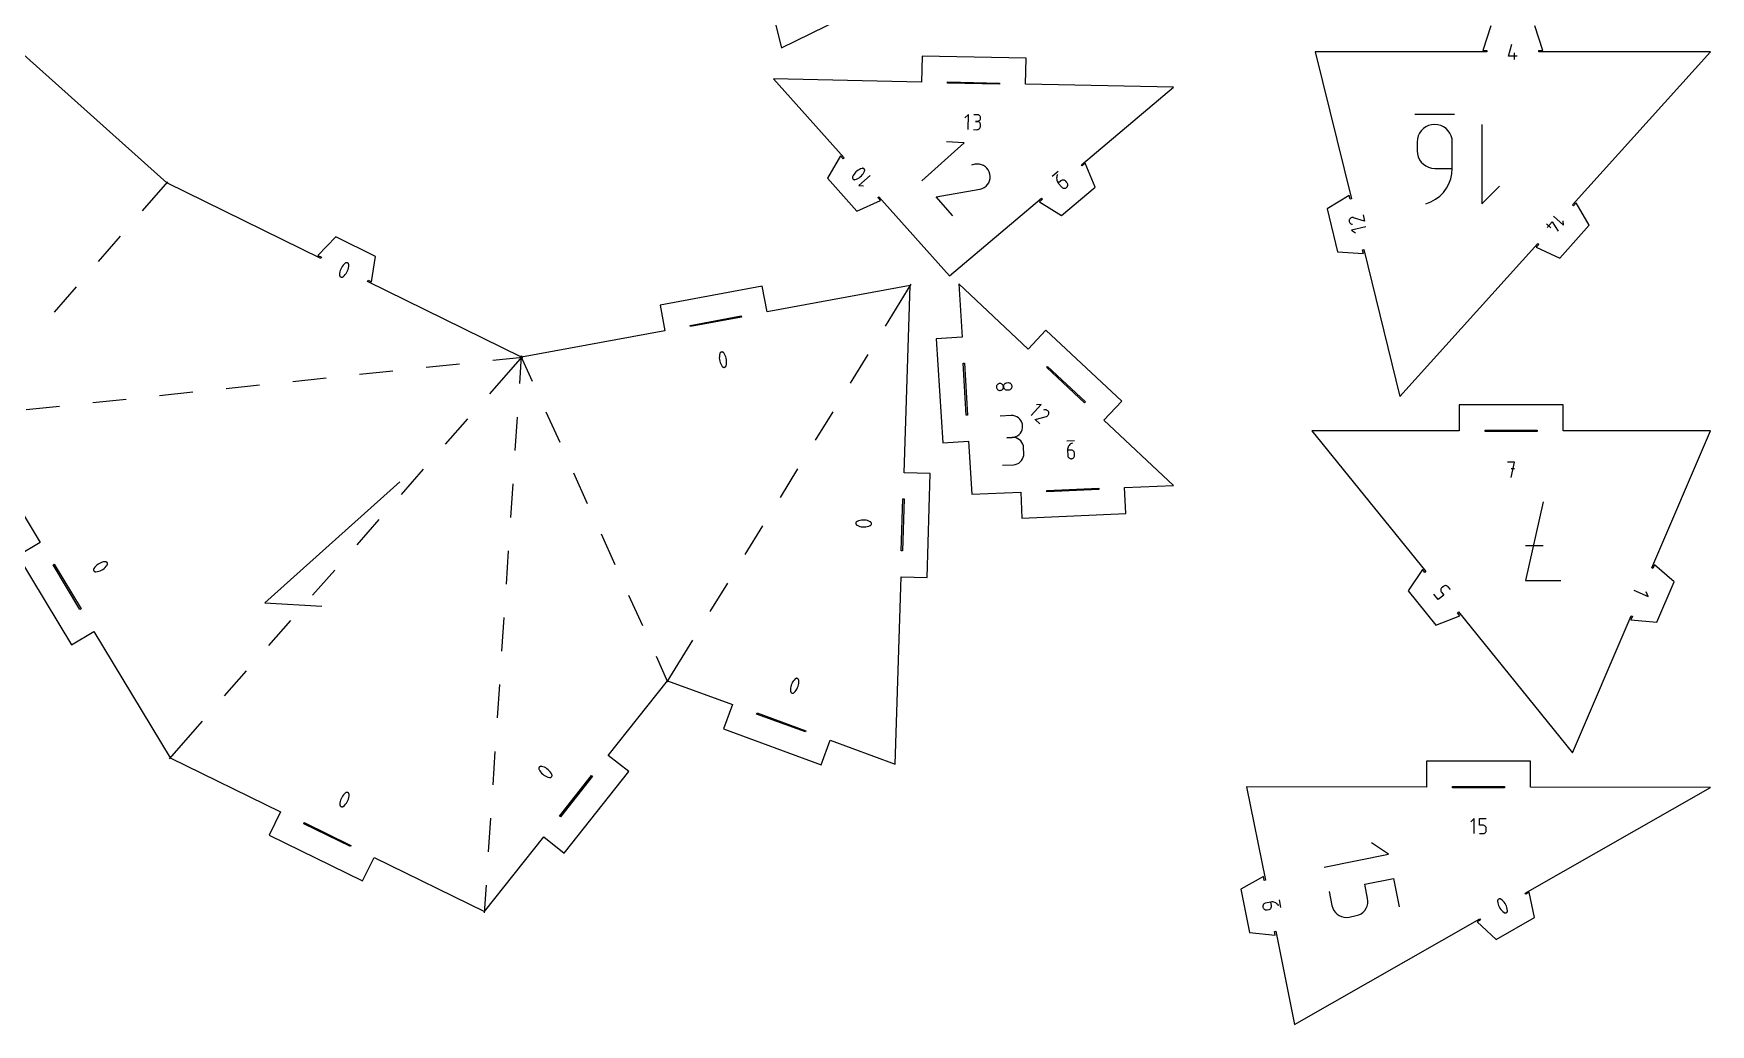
# Model space of a CAD drawing. Extents: x 27 to 998, y -684 to -2.
# Drawn here: x 353 to 998, y -684 to -303 of the extents above; entities that cross this region are included whole.
import ezdxf

# ---------------------------------------------------------------- set-up
doc = ezdxf.new("R2010")
doc.units = 0
doc.header["$MEASUREMENT"] = 0
doc.layers.add('EBENE_1', color=7, linetype='CONTINUOUS')

# ---------------------------------------------------------------- blocks, each defined once
blk = doc.blocks.new('BLOCK_2')
at = {"layer": 'EBENE_1'}
for points in [[(325.88, -450.17), (355.17, -498.72), (346.6, -503.88), (367.26, -538.13), (375.83, -532.97), (405.11, -581.51), (447.64, -602.32), (443.25, -611.3), (479.18, -628.88), (483.57, -619.9), (526.11, -640.71), (548.86, -612), (556.7, -618.21), (581.54, -586.86), (573.7, -580.65), (596.45, -551.94), (621.46, -561.08), (618.02, -570.47), (655.59, -584.21), (659.02, -574.81), (684.03, -583.95), (686.31, -511.91), (696.31, -512.23), (697.57, -472.25), (687.58, -471.93), (689.86, -399.89), (634.76, -410.06), (632.95, -400.22), (593.61, -407.48), (595.42, -417.31), (540.32, -427.48), (481.07, -398.35), (481.29, -397.9), (482.63, -398.56), (484.13, -388.71), (468.88, -381.21), (461.99, -388.41), (463.34, -389.07), (463.12, -389.52), (403.86, -360.39), (342.69, -305.67)], [(605.3, -415.75), (605.21, -415.25), (624.88, -411.63), (624.97, -412.12), (605.3, -415.75)], [(687.01, -481.92), (687.51, -481.94), (686.88, -501.93), (686.38, -501.91), (687.01, -481.92)], [(370.88, -524.28), (370.45, -524.53), (360.12, -507.41), (360.54, -507.15), (370.88, -524.28)], [(649.72, -571.15), (649.55, -571.62), (630.76, -564.75), (630.93, -564.28), (649.72, -571.15)], [(567.29, -588.33), (567.69, -588.64), (555.26, -604.32), (554.87, -604.01), (567.29, -588.33)], [(474.7, -615.28), (474.48, -615.73), (456.52, -606.94), (456.74, -606.49), (474.7, -615.28)]]:
    blk.add_lwpolyline(points, dxfattribs=at)
at = {"layer": 'EBENE_1', "color": 1}
for points in [[(394.46, -371.22), (404.2, -360)], [(377.55, -390.68), (386, -380.95)], [(470.48, -396.4), (470.48, -396.4), (470.58, -396.5), (470.7, -396.59), (470.83, -396.65), (470.96, -396.7), (471.1, -396.71), (471.25, -396.71), (471.39, -396.68), (471.52, -396.62), (471.65, -396.54), (471.65, -396.54), (472.09, -396.16), (472.49, -395.73), (472.85, -395.27), (473.15, -394.78), (473.41, -394.27), (473.61, -393.73), (473.76, -393.16), (473.85, -392.59), (473.88, -392), (473.88, -392), (473.88, -391.94), (473.87, -391.88), (473.86, -391.81), (473.84, -391.75), (473.82, -391.7), (473.8, -391.64), (473.77, -391.59), (473.74, -391.53), (473.7, -391.48), (473.7, -391.48), (473.6, -391.37), (473.48, -391.29), (473.36, -391.22), (473.22, -391.18), (473.08, -391.16), (472.94, -391.17), (472.79, -391.2), (472.66, -391.26), (472.53, -391.34), (472.53, -391.34), (472.09, -391.72), (471.69, -392.14), (471.33, -392.6), (471.03, -393.09), (470.77, -393.61), (470.57, -394.15), (470.42, -394.71), (470.33, -395.29), (470.3, -395.88), (470.3, -395.88), (470.3, -395.94), (470.31, -396), (470.32, -396.06), (470.34, -396.12), (470.36, -396.18), (470.38, -396.24), (470.41, -396.29), (470.44, -396.34), (470.48, -396.4)], [(690.13, -399.45), (680.26, -415.51)], [(360.65, -410.15), (369.1, -400.42)], [(617.99, -431.37), (617.99, -431.37), (618.13, -431.4), (618.28, -431.4), (618.42, -431.37), (618.55, -431.33), (618.68, -431.26), (618.79, -431.17), (618.88, -431.06), (618.96, -430.93), (619.01, -430.79), (619.01, -430.79), (619.14, -430.22), (619.21, -429.64), (619.22, -429.06), (619.17, -428.49), (619.07, -427.92), (618.91, -427.36), (618.69, -426.82), (618.42, -426.31), (618.09, -425.82), (618.09, -425.82), (618.05, -425.77), (618.01, -425.72), (617.97, -425.68), (617.92, -425.64), (617.87, -425.61), (617.81, -425.58), (617.76, -425.55), (617.7, -425.53), (617.64, -425.51), (617.64, -425.51), (617.5, -425.48), (617.35, -425.48), (617.21, -425.51), (617.07, -425.56), (616.95, -425.62), (616.84, -425.72), (616.74, -425.82), (616.67, -425.95), (616.62, -426.09), (616.62, -426.09), (616.49, -426.66), (616.42, -427.24), (616.41, -427.82), (616.46, -428.4), (616.56, -428.96), (616.72, -429.52), (616.94, -430.06), (617.21, -430.57), (617.53, -431.07), (617.53, -431.07), (617.57, -431.11), (617.61, -431.16), (617.66, -431.2), (617.71, -431.24), (617.76, -431.27), (617.81, -431.31), (617.87, -431.33), (617.93, -431.36), (617.99, -431.37)], [(503.6, -431.36), (516.42, -430.01)], [(540.66, -427.09), (527.99, -441.53)], [(529.24, -428.65), (540.84, -427.42)], [(539.65, -437.64), (540.36, -426.96)], [(544.54, -436.84), (540.11, -427.01)], [(673.52, -426.5), (666.77, -437.48)], [(426.69, -439.5), (439.51, -438.15)], [(452.33, -436.79), (465.15, -435.43)], [(477.96, -434.08), (490.78, -432.72)], [(375.42, -444.93), (388.24, -443.57)], [(401.06, -442.22), (413.88, -440.86)], [(349.79, -447.64), (362.6, -446.28)], [(519.48, -451.22), (510.98, -460.91)], [(537.93, -463.36), (538.79, -450.5)], [(555.14, -460.34), (549.84, -448.59)], [(660.02, -448.46), (653.28, -459.44)], [(502.48, -470.59), (493.98, -480.28)], [(646.53, -470.43), (639.78, -481.41)], [(493.57, -475.42), (441.52, -522.01), (463.45, -523.22)], [(536.22, -489.08), (537.07, -476.22)], [(565.74, -483.83), (560.44, -472.09)], [(485.47, -489.97), (476.97, -499.65)], [(669.04, -490.99), (669.04, -490.99), (668.99, -491.13), (668.96, -491.27), (668.95, -491.42), (668.97, -491.56), (669.01, -491.69), (669.08, -491.82), (669.16, -491.93), (669.27, -492.03), (669.39, -492.12), (669.39, -492.12), (669.93, -492.36), (670.48, -492.56), (671.04, -492.69), (671.62, -492.76), (672.19, -492.78), (672.77, -492.74), (673.34, -492.65), (673.9, -492.49), (674.45, -492.28), (674.45, -492.28), (674.51, -492.25), (674.56, -492.22), (674.61, -492.18), (674.66, -492.14), (674.7, -492.1), (674.75, -492.06), (674.78, -492.01), (674.82, -491.96), (674.85, -491.9), (674.85, -491.9), (674.91, -491.76), (674.94, -491.62), (674.94, -491.48), (674.92, -491.34), (674.88, -491.2), (674.82, -491.07), (674.73, -490.96), (674.63, -490.86), (674.5, -490.78), (674.5, -490.78), (673.97, -490.53), (673.42, -490.34), (672.85, -490.21), (672.28, -490.13), (671.7, -490.11), (671.13, -490.15), (670.55, -490.25), (669.99, -490.4), (669.44, -490.62), (669.44, -490.62), (669.39, -490.64), (669.33, -490.68), (669.28, -490.71), (669.24, -490.75), (669.19, -490.79), (669.15, -490.84), (669.11, -490.89), (669.08, -490.94), (669.04, -490.99)], [(576.34, -507.33), (571.04, -495.58)], [(633.04, -492.39), (626.29, -503.37)], [(534.5, -514.8), (535.36, -501.94)], [(381.03, -506.9), (381.03, -506.9), (381, -506.75), (380.95, -506.61), (380.88, -506.49), (380.78, -506.38), (380.67, -506.29), (380.55, -506.22), (380.42, -506.17), (380.27, -506.14), (380.12, -506.14), (380.12, -506.14), (379.54, -506.23), (378.98, -506.36), (378.43, -506.56), (377.91, -506.81), (377.41, -507.1), (376.95, -507.45), (376.52, -507.84), (376.14, -508.28), (375.79, -508.76), (375.79, -508.76), (375.76, -508.81), (375.73, -508.87), (375.71, -508.92), (375.69, -508.98), (375.67, -509.04), (375.66, -509.1), (375.66, -509.16), (375.66, -509.22), (375.66, -509.29), (375.66, -509.29), (375.69, -509.43), (375.74, -509.57), (375.81, -509.69), (375.91, -509.8), (376.01, -509.89), (376.14, -509.97), (376.27, -510.02), (376.42, -510.04), (376.57, -510.04), (376.57, -510.04), (377.15, -509.96), (377.71, -509.82), (378.26, -509.62), (378.78, -509.38), (379.28, -509.08), (379.74, -508.73), (380.17, -508.34), (380.55, -507.91), (380.9, -507.43), (380.9, -507.43), (380.93, -507.37), (380.96, -507.32), (380.98, -507.26), (381, -507.2), (381.02, -507.14), (381.03, -507.08), (381.03, -507.02), (381.03, -506.96), (381.03, -506.9)], [(468.47, -509.34), (459.96, -519.03)], [(619.54, -514.36), (612.8, -525.34)], [(586.93, -530.83), (581.63, -519.08)], [(451.46, -528.71), (442.96, -538.4)], [(532.79, -540.52), (533.64, -527.66)], [(606.05, -536.32), (596.18, -552.38)], [(434.45, -548.09), (425.95, -557.77)], [(596.66, -552.41), (592.23, -542.58)], [(531.07, -566.25), (531.93, -553.38)], [(646.73, -551.24), (646.73, -551.24), (646.62, -551.14), (646.5, -551.07), (646.36, -551.02), (646.22, -550.99), (646.08, -550.99), (645.94, -551.01), (645.8, -551.06), (645.67, -551.13), (645.56, -551.22), (645.56, -551.22), (645.15, -551.65), (644.8, -552.11), (644.5, -552.61), (644.25, -553.13), (644.05, -553.67), (643.9, -554.23), (643.82, -554.8), (643.79, -555.39), (643.82, -555.97), (643.82, -555.97), (643.83, -556.04), (643.84, -556.1), (643.86, -556.16), (643.88, -556.21), (643.91, -556.27), (643.94, -556.32), (643.97, -556.37), (644.01, -556.42), (644.05, -556.47), (644.05, -556.47), (644.16, -556.57), (644.29, -556.64), (644.42, -556.69), (644.56, -556.72), (644.71, -556.72), (644.85, -556.7), (644.98, -556.65), (645.11, -556.58), (645.23, -556.49), (645.23, -556.49), (645.63, -556.06), (645.98, -555.6), (646.29, -555.1), (646.54, -554.58), (646.74, -554.04), (646.88, -553.48), (646.97, -552.91), (647, -552.33), (646.97, -551.74), (646.97, -551.74), (646.96, -551.68), (646.94, -551.62), (646.93, -551.56), (646.9, -551.5), (646.88, -551.44), (646.85, -551.39), (646.81, -551.34), (646.78, -551.29), (646.73, -551.24)], [(417.45, -567.46), (404.77, -581.9)], [(529.36, -591.97), (530.21, -579.11)], [(547.46, -584.91), (547.46, -584.91), (547.33, -584.99), (547.22, -585.08), (547.13, -585.19), (547.07, -585.32), (547.02, -585.45), (546.99, -585.59), (546.99, -585.74), (547.02, -585.88), (547.07, -586.02), (547.07, -586.02), (547.35, -586.54), (547.68, -587.02), (548.05, -587.46), (548.47, -587.87), (548.92, -588.22), (549.41, -588.54), (549.93, -588.8), (550.47, -589.01), (551.04, -589.16), (551.04, -589.16), (551.1, -589.17), (551.16, -589.18), (551.22, -589.18), (551.28, -589.18), (551.35, -589.17), (551.41, -589.16), (551.47, -589.15), (551.52, -589.13), (551.58, -589.1), (551.58, -589.1), (551.71, -589.02), (551.82, -588.93), (551.91, -588.82), (551.98, -588.69), (552.02, -588.56), (552.05, -588.42), (552.05, -588.27), (552.02, -588.13), (551.97, -587.99), (551.97, -587.99), (551.69, -587.47), (551.36, -586.99), (550.99, -586.55), (550.57, -586.15), (550.12, -585.79), (549.63, -585.48), (549.12, -585.21), (548.57, -585), (548, -584.85), (548, -584.85), (547.94, -584.83), (547.88, -584.83), (547.82, -584.83), (547.76, -584.83), (547.7, -584.84), (547.64, -584.85), (547.58, -584.86), (547.52, -584.88), (547.46, -584.91)], [(473.81, -595.17), (473.81, -595.17), (473.71, -595.06), (473.59, -594.98), (473.46, -594.92), (473.33, -594.87), (473.19, -594.86), (473.04, -594.86), (472.9, -594.89), (472.77, -594.95), (472.64, -595.03), (472.64, -595.03), (472.2, -595.42), (471.8, -595.84), (471.44, -596.3), (471.14, -596.79), (470.89, -597.31), (470.69, -597.85), (470.54, -598.41), (470.45, -598.99), (470.42, -599.58), (470.42, -599.58), (470.42, -599.64), (470.43, -599.7), (470.44, -599.76), (470.46, -599.82), (470.48, -599.88), (470.5, -599.94), (470.53, -599.99), (470.56, -600.04), (470.6, -600.09), (470.6, -600.09), (470.7, -600.2), (470.82, -600.29), (470.95, -600.35), (471.08, -600.39), (471.22, -600.41), (471.37, -600.4), (471.51, -600.37), (471.64, -600.32), (471.77, -600.24), (471.77, -600.24), (472.21, -599.85), (472.61, -599.43), (472.96, -598.97), (473.27, -598.48), (473.52, -597.96), (473.72, -597.42), (473.87, -596.85), (473.96, -596.28), (473.99, -595.69), (473.99, -595.69), (473.99, -595.63), (473.98, -595.57), (473.97, -595.51), (473.95, -595.45), (473.93, -595.39), (473.91, -595.33), (473.88, -595.28), (473.85, -595.22), (473.81, -595.17)], [(527.64, -617.69), (528.5, -604.83)], [(526.07, -641.22), (526.79, -630.55)]]:
    blk.add_lwpolyline(points, dxfattribs=at)

msp = doc.modelspace()

# ---------------------------------------------------------------- linework, layer by layer
at = {"layer": 'EBENE_1'}
for points in [[(733.7, -262.68), (791.12, -234.49), (726.22, -234.49), (726.22, -224.49), (686.22, -224.49), (686.22, -234.49), (621.32, -234.49), (625.86, -252.12), (616.18, -254.61), (626.14, -293.35), (635.83, -290.86), (640.36, -308.5), (697.79, -280.31), (702.2, -289.28), (738.1, -271.66), (733.7, -262.68)], [(913.18, -300.05), (910.18, -309.55), (911.68, -309.55), (911.68, -310.05), (845.65, -310.05), (859.57, -366.63), (859.08, -366.75), (858.72, -365.29), (850.21, -370.47), (854.28, -386.98), (864.22, -387.62), (863.86, -386.17), (864.34, -386.05), (878.26, -442.63), (931.29, -383.77), (931.66, -384.1), (930.66, -385.22), (939.73, -389.35), (951.1, -376.72), (946.05, -368.13), (945.05, -369.24), (944.68, -368.91), (997.71, -310.05)], [(997.71, -310.05), (931.68, -310.05), (931.68, -309.55), (933.18, -309.55), (930.18, -300.05)], [(694.2, -321.67), (637.27, -320.48), (664.47, -350.87), (664.1, -351.2), (663.09, -350.08), (658.02, -358.65), (669.36, -371.32), (678.43, -367.22), (677.43, -366.1), (677.81, -365.77), (705, -396.15), (740.41, -366.36), (740.73, -366.74), (739.59, -367.71), (748, -373.05), (761.01, -362.1), (757.18, -352.9), (756.04, -353.87), (755.71, -353.48), (791.12, -323.69), (734.19, -322.5), (734.4, -312.51), (694.41, -311.67), (694.2, -321.67)], [(704.19, -322.13), (704.2, -321.63), (724.2, -322.05), (724.19, -322.55), (704.19, -322.13)], [(712.32, -459.74), (713.62, -480.23), (732.39, -479.4), (732.83, -489.39), (772.79, -487.62), (772.35, -477.63), (791.12, -476.8), (764.4, -451.74), (771.24, -444.45), (742.06, -417.09), (735.22, -424.38), (708.5, -399.33), (709.8, -419.82), (699.82, -420.45), (702.34, -460.37), (712.32, -459.74)], [(711.94, -449.74), (711.44, -449.78), (710.18, -429.82), (710.68, -429.78), (711.94, -449.74)], [(742.35, -431.41), (742.69, -431.04), (757.28, -444.72), (756.94, -445.09), (742.35, -431.41)], [(975.13, -508.52), (997.71, -455.8), (941.01, -455.8), (941.01, -445.8), (901.01, -445.8), (901.01, -455.8), (844.32, -455.8), (888.2, -509.94), (887.81, -510.26), (886.87, -509.09), (881.37, -517.41), (892.08, -530.61), (901.35, -526.96), (900.4, -525.8), (900.79, -525.48), (944.67, -579.62), (967.25, -526.91), (967.71, -527.1), (967.12, -528.48), (977.04, -529.46), (983.73, -513.84), (976.18, -507.34), (975.59, -508.72), (975.13, -508.52)], [(911.01, -456.05), (911.01, -455.55), (931.01, -455.55), (931.01, -456.05), (911.01, -456.05)], [(762.35, -477.82), (762.37, -478.32), (742.39, -479.21), (742.37, -478.71), (762.35, -477.82)], [(888.48, -592.8), (819.26, -592.71), (826.5, -628.61), (826.01, -628.71), (825.72, -627.23), (817, -632.05), (820.36, -648.72), (830.27, -649.78), (829.97, -648.31), (830.46, -648.21), (837.7, -684.11), (909.02, -643.48), (909.26, -643.91), (907.96, -644.65), (915.27, -651.42), (930.04, -643.01), (927.94, -633.27), (926.64, -634.01), (926.39, -633.57), (997.71, -592.94), (928.48, -592.85), (928.5, -582.85), (888.5, -582.8), (888.48, -592.8)], [(898.48, -593.06), (898.48, -592.56), (918.48, -592.59), (918.48, -593.09), (898.48, -593.06)]]:
    msp.add_lwpolyline(points, dxfattribs=at)
at = {"layer": 'EBENE_1', "color": 1}
for points in [[(923.34, -311.71), (920.01, -311.71), (921.34, -307.05)], [(922.34, -313.05), (922.34, -310.38)], [(712.1, -339.93), (712.22, -334.17), (710.92, -335.42)], [(899.24, -334.17), (884, -334.17)], [(888.23, -368.45), (888.23, -368.45), (890.16, -367.72), (891.94, -366.74), (893.54, -365.54), (894.95, -364.12), (896.14, -362.54), (897.1, -360.79), (897.8, -358.92), (898.24, -356.94), (898.39, -354.88), (898.39, -344.75), (898.39, -344.75), (898.28, -343.53), (897.97, -342.39), (897.46, -341.33), (896.8, -340.39), (895.98, -339.57), (895.04, -338.9), (893.98, -338.4), (892.84, -338.09), (891.62, -337.98), (891.62, -337.98), (890.41, -338.09), (889.26, -338.4), (888.21, -338.9), (887.26, -339.57), (886.45, -340.39), (885.78, -341.33), (885.28, -342.39), (884.97, -343.53), (884.86, -344.75), (884.86, -348.12), (884.86, -348.12), (884.97, -349.34), (885.28, -350.48), (885.78, -351.54), (886.45, -352.48), (887.26, -353.29), (888.21, -353.96), (889.26, -354.46), (890.41, -354.77), (891.62, -354.88), (898.39, -354.88)], [(909.81, -337.98), (909.81, -368.45), (916.59, -361.67)], [(694.32, -359.7), (710.65, -345.09), (703.77, -344.71)], [(706.29, -373.08), (699.8, -365.83), (716.59, -362.87), (716.59, -362.87), (716.61, -362.87), (716.62, -362.87), (716.64, -362.87), (716.66, -362.86), (716.67, -362.86), (716.69, -362.86), (716.71, -362.86), (716.73, -362.85), (716.75, -362.85), (716.75, -362.85), (717.59, -362.59), (718.35, -362.2), (719.02, -361.69), (719.58, -361.08), (720.04, -360.39), (720.37, -359.63), (720.57, -358.81), (720.62, -357.96), (720.53, -357.09), (720.53, -357.09), (720.27, -356.25), (719.87, -355.49), (719.36, -354.82), (718.75, -354.25), (718.06, -353.8), (717.29, -353.47), (716.48, -353.27), (715.63, -353.22), (714.75, -353.32), (713.41, -353.66)], [(672.31, -355.42), (672.31, -355.42), (672.26, -355.29), (672.19, -355.17), (672.1, -355.06), (671.99, -354.98), (671.87, -354.91), (671.74, -354.87), (671.61, -354.84), (671.47, -354.84), (671.32, -354.87), (671.32, -354.87), (670.79, -355.05), (670.28, -355.29), (669.8, -355.57), (669.35, -355.89), (668.93, -356.26), (668.56, -356.68), (668.23, -357.12), (667.94, -357.6), (667.7, -358.12), (667.7, -358.12), (667.68, -358.17), (667.66, -358.23), (667.65, -358.29), (667.64, -358.35), (667.64, -358.41), (667.64, -358.47), (667.64, -358.53), (667.65, -358.58), (667.67, -358.64), (667.67, -358.64), (667.72, -358.78), (667.79, -358.9), (667.89, -359), (667.99, -359.09), (668.11, -359.15), (668.24, -359.2), (668.38, -359.22), (668.52, -359.22), (668.66, -359.19), (668.66, -359.19), (669.2, -359.01), (669.7, -358.78), (670.19, -358.5), (670.63, -358.17), (671.05, -357.8), (671.42, -357.39), (671.76, -356.94), (672.05, -356.46), (672.29, -355.95), (672.29, -355.95), (672.31, -355.89), (672.32, -355.83), (672.34, -355.78), (672.34, -355.72), (672.35, -355.66), (672.34, -355.6), (672.34, -355.54), (672.33, -355.48), (672.31, -355.42)], [(674.43, -357.67), (670.13, -361.52), (671.94, -361.62)], [(746.8, -356.09), (744.5, -358.02)], [(746.64, -357.2), (746.64, -357.2), (746.44, -357.55), (746.3, -357.92), (746.21, -358.31), (746.18, -358.7), (746.2, -359.09), (746.28, -359.47), (746.41, -359.84), (746.59, -360.19), (746.83, -360.52), (748.12, -362.05), (748.12, -362.05), (748.29, -362.22), (748.48, -362.36), (748.69, -362.45), (748.91, -362.51), (749.14, -362.53), (749.36, -362.51), (749.59, -362.45), (749.8, -362.36), (750, -362.22), (750, -362.22), (750.16, -362.05), (750.3, -361.85), (750.39, -361.65), (750.45, -361.42), (750.47, -361.2), (750.45, -360.97), (750.39, -360.75), (750.29, -360.54), (750.16, -360.34), (749.73, -359.83), (749.73, -359.83), (749.56, -359.66), (749.36, -359.53), (749.15, -359.43), (748.93, -359.37), (748.71, -359.35), (748.48, -359.37), (748.26, -359.43), (748.04, -359.53), (747.85, -359.67), (746.83, -360.52)], [(864.04, -372.74), (864.65, -375.22), (860.39, -373.84), (860.39, -373.84), (860.38, -373.83), (860.38, -373.83), (860.38, -373.83), (860.37, -373.83), (860.37, -373.83), (860.36, -373.83), (860.36, -373.82), (860.35, -373.82), (860.35, -373.82), (860.35, -373.82), (860.12, -373.78), (859.9, -373.77), (859.68, -373.81), (859.47, -373.88), (859.28, -373.99), (859.11, -374.12), (858.96, -374.29), (858.84, -374.48), (858.76, -374.69), (858.76, -374.69), (858.72, -374.92), (858.71, -375.14), (858.75, -375.36), (858.82, -375.57), (858.93, -375.76), (859.06, -375.93), (859.23, -376.08), (859.42, -376.19), (859.63, -376.28), (859.99, -376.36)], [(937.29, -373.23), (941.15, -376.71), (941.07, -375.08)], [(865.16, -377.32), (859.57, -378.7), (861.12, -379.63)], [(934.62, -376.18), (936.34, -377.73)], [(934.9, -377.6), (936.84, -375.45), (939.07, -379.02)], [(724.29, -437.61), (724.29, -437.61), (724.05, -437.65), (723.83, -437.72), (723.63, -437.83), (723.45, -437.98), (723.3, -438.15), (723.18, -438.34), (723.1, -438.55), (723.05, -438.78), (723.04, -439.02), (723.04, -439.02), (723.08, -439.26), (723.16, -439.48), (723.27, -439.68), (723.41, -439.86), (723.58, -440.01), (723.77, -440.13), (723.99, -440.21), (724.22, -440.26), (724.45, -440.27), (724.45, -440.27), (724.69, -440.23), (724.91, -440.16), (725.11, -440.04), (725.29, -439.9), (725.44, -439.73), (725.56, -439.54), (725.65, -439.32), (725.7, -439.09), (725.7, -438.85), (725.7, -438.85), (725.67, -438.62), (725.59, -438.4), (725.48, -438.2), (725.33, -438.02), (725.16, -437.87), (724.97, -437.75), (724.76, -437.66), (724.53, -437.62), (724.29, -437.61)], [(727.78, -440.06), (727.78, -440.06), (728.02, -440.02), (728.24, -439.95), (728.44, -439.83), (728.62, -439.69), (728.77, -439.52), (728.89, -439.33), (728.97, -439.11), (729.02, -438.88), (729.02, -438.64), (729.02, -438.64), (728.99, -438.41), (728.91, -438.19), (728.8, -437.99), (728.66, -437.81), (728.49, -437.66), (728.29, -437.54), (728.08, -437.45), (727.85, -437.41), (727.61, -437.4), (726.95, -437.44), (726.95, -437.44), (726.71, -437.48), (726.49, -437.55), (726.29, -437.66), (726.11, -437.81), (725.96, -437.98), (725.84, -438.17), (725.76, -438.39), (725.71, -438.61), (725.7, -438.85), (725.7, -438.85), (725.74, -439.09), (725.81, -439.31), (725.93, -439.51), (726.07, -439.69), (726.24, -439.84), (726.43, -439.96), (726.65, -440.05), (726.88, -440.09), (727.12, -440.1), (727.78, -440.06)], [(736.33, -449.93), (740.27, -445.73), (738.46, -445.79)], [(739.77, -453.16), (737.9, -451.41), (742.23, -450.25), (742.23, -450.25), (742.23, -450.25), (742.24, -450.25), (742.24, -450.25), (742.25, -450.25), (742.25, -450.25), (742.26, -450.24), (742.26, -450.24), (742.27, -450.24), (742.27, -450.24), (742.27, -450.24), (742.49, -450.15), (742.68, -450.03), (742.84, -449.89), (742.97, -449.71), (743.08, -449.52), (743.15, -449.31), (743.18, -449.09), (743.17, -448.87), (743.13, -448.64), (743.13, -448.64), (743.04, -448.43), (742.92, -448.24), (742.77, -448.08), (742.6, -447.94), (742.41, -447.84), (742.2, -447.77), (741.98, -447.74), (741.76, -447.74), (741.53, -447.79), (741.19, -447.91)], [(753.04, -459.72), (750.04, -459.85)], [(752.24, -460.5), (752.24, -460.5), (751.87, -460.66), (751.53, -460.87), (751.22, -461.12), (750.96, -461.41), (750.74, -461.73), (750.56, -462.08), (750.44, -462.46), (750.37, -462.85), (750.36, -463.25), (750.45, -465.25), (750.45, -465.25), (750.48, -465.49), (750.55, -465.71), (750.66, -465.92), (750.8, -466.1), (750.97, -466.25), (751.16, -466.37), (751.37, -466.46), (751.6, -466.52), (751.84, -466.53), (751.84, -466.53), (752.08, -466.49), (752.3, -466.42), (752.5, -466.31), (752.68, -466.17), (752.84, -466.01), (752.96, -465.82), (753.05, -465.6), (753.1, -465.37), (753.11, -465.13), (753.08, -464.47), (753.08, -464.47), (753.05, -464.23), (752.98, -464.01), (752.87, -463.8), (752.73, -463.62), (752.56, -463.47), (752.37, -463.35), (752.16, -463.26), (751.93, -463.21), (751.69, -463.19), (750.36, -463.25)], [(921.01, -473.8), (922.35, -467.8), (919.68, -467.8)], [(922.35, -470.47), (921.01, -470.47)], [(933.36, -483.07), (926.61, -513.43), (940.11, -513.43)], [(926.61, -499.91), (933.36, -499.91)], [(897.66, -516.86), (896.83, -515.82), (896.83, -515.82), (896.66, -515.65), (896.47, -515.52), (896.26, -515.42), (896.04, -515.36), (895.82, -515.33), (895.59, -515.35), (895.36, -515.4), (895.15, -515.5), (894.95, -515.63), (894.44, -516.05), (894.44, -516.05), (894.26, -516.22), (894.13, -516.41), (894.03, -516.61), (893.97, -516.83), (893.94, -517.06), (893.96, -517.28), (894.01, -517.51), (894.11, -517.72), (894.24, -517.92), (895.08, -518.96), (893, -520.64), (891.33, -518.57)], [(968.17, -517.14), (973.69, -519.51), (972.98, -517.76)], [(906.74, -610.7), (906.75, -604.94), (905.46, -606.22)], [(908.9, -610.71), (910.18, -610.71), (910.18, -610.71), (910.41, -610.69), (910.62, -610.63), (910.82, -610.53), (911, -610.41), (911.16, -610.25), (911.28, -610.07), (911.38, -609.88), (911.44, -609.66), (911.46, -609.43), (911.46, -608.79), (911.46, -608.79), (911.44, -608.56), (911.38, -608.34), (911.29, -608.15), (911.16, -607.97), (911.01, -607.81), (910.83, -607.69), (910.63, -607.59), (910.41, -607.53), (910.18, -607.51), (908.9, -607.51), (908.91, -604.94), (911.47, -604.95)], [(849.11, -623.65), (873.87, -618.65), (867.25, -614.26)], [(850.99, -632.93), (852.1, -638.42), (852.1, -638.42), (852.38, -639.39), (852.83, -640.27), (853.41, -641.04), (854.1, -641.7), (854.9, -642.23), (855.78, -642.62), (856.72, -642.85), (857.7, -642.92), (858.71, -642.81), (861.45, -642.26), (861.45, -642.26), (862.42, -641.97), (863.29, -641.53), (864.07, -640.95), (864.72, -640.25), (865.25, -639.45), (865.64, -638.58), (865.87, -637.64), (865.94, -636.66), (865.82, -635.65), (864.72, -630.16), (875.74, -627.93), (877.96, -638.92)], [(831.55, -638.47), (831.55, -638.47), (831.34, -638.12), (831.08, -637.82), (830.79, -637.56), (830.46, -637.34), (830.11, -637.17), (829.73, -637.06), (829.35, -636.99), (828.95, -636.99), (828.55, -637.04), (826.58, -637.43), (826.58, -637.43), (826.35, -637.5), (826.14, -637.61), (825.96, -637.74), (825.8, -637.91), (825.68, -638.1), (825.59, -638.31), (825.53, -638.53), (825.51, -638.76), (825.54, -639), (825.54, -639), (825.61, -639.23), (825.71, -639.44), (825.85, -639.63), (826.02, -639.78), (826.21, -639.91), (826.42, -640), (826.64, -640.06), (826.87, -640.07), (827.11, -640.05), (827.77, -639.91), (827.77, -639.91), (828, -639.84), (828.2, -639.74), (828.39, -639.6), (828.55, -639.44), (828.67, -639.25), (828.76, -639.04), (828.82, -638.82), (828.84, -638.58), (828.81, -638.34), (828.55, -637.04)], [(832.45, -639.14), (831.86, -636.2)], [(916.57, -635.81), (916.57, -635.81), (916.43, -635.83), (916.29, -635.88), (916.17, -635.95), (916.06, -636.04), (915.96, -636.15), (915.89, -636.27), (915.83, -636.4), (915.8, -636.54), (915.8, -636.69), (915.8, -636.69), (915.87, -637.28), (915.99, -637.85), (916.17, -638.4), (916.41, -638.93), (916.69, -639.43), (917.03, -639.9), (917.41, -640.34), (917.84, -640.73), (918.3, -641.09), (918.3, -641.09), (918.36, -641.12), (918.41, -641.15), (918.47, -641.18), (918.53, -641.2), (918.59, -641.21), (918.65, -641.23), (918.71, -641.23), (918.77, -641.24), (918.83, -641.23), (918.83, -641.23), (918.98, -641.21), (919.12, -641.16), (919.24, -641.09), (919.35, -641), (919.45, -640.9), (919.52, -640.77), (919.57, -640.64), (919.6, -640.5), (919.61, -640.35), (919.61, -640.35), (919.54, -639.76), (919.41, -639.19), (919.23, -638.64), (919, -638.12), (918.71, -637.61), (918.38, -637.14), (918, -636.71), (917.57, -636.31), (917.1, -635.95), (917.1, -635.95), (917.05, -635.92), (917, -635.89), (916.94, -635.86), (916.88, -635.84), (916.82, -635.83), (916.76, -635.82), (916.7, -635.81), (916.64, -635.81), (916.57, -635.81)]]:
    msp.add_lwpolyline(points, dxfattribs=at)
for points in [[(714.26, -339.97), (714.26, -339.97), (715.54, -340), (715.54, -340), (715.54, -340), (715.54, -340), (715.54, -340), (715.54, -340), (715.77, -339.98), (715.77, -339.98), (715.77, -339.98), (715.99, -339.93), (715.99, -339.93), (715.99, -339.93), (716.19, -339.84), (716.19, -339.84), (716.19, -339.84), (716.37, -339.72), (716.37, -339.72), (716.37, -339.72), (716.53, -339.56), (716.53, -339.56), (716.53, -339.56), (716.66, -339.39), (716.66, -339.39), (716.66, -339.39), (716.76, -339.19), (716.76, -339.19), (716.76, -339.19), (716.82, -338.98), (716.82, -338.98), (716.82, -338.98), (716.85, -338.75), (716.85, -338.75), (716.85, -338.75), (716.86, -338.11), (716.86, -338.11), (716.86, -338.11), (716.86, -338.11), (716.86, -338.11), (716.86, -338.11), (716.85, -337.88), (716.85, -337.88), (716.85, -337.88), (716.79, -337.66), (716.79, -337.66), (716.79, -337.66), (716.7, -337.46), (716.7, -337.46), (716.7, -337.46), (716.58, -337.28), (716.58, -337.28), (716.58, -337.28), (716.43, -337.12), (716.43, -337.12), (716.43, -337.12), (716.25, -336.99), (716.25, -336.99), (716.25, -336.99), (716.05, -336.89), (716.05, -336.89), (716.05, -336.89), (715.84, -336.83), (715.84, -336.83), (715.84, -336.83), (715.61, -336.8), (715.61, -336.8), (715.61, -336.8), (714.97, -336.79), (714.97, -336.79), (714.97, -336.79), (715.61, -336.8), (715.61, -336.8), (715.61, -336.8), (715.61, -336.8), (715.61, -336.8), (715.61, -336.8), (715.84, -336.79), (715.84, -336.79), (715.84, -336.79), (716.06, -336.73), (716.06, -336.73), (716.06, -336.73), (716.26, -336.64), (716.26, -336.64), (716.26, -336.64), (716.44, -336.52), (716.44, -336.52), (716.44, -336.52), (716.6, -336.37), (716.6, -336.37), (716.6, -336.37), (716.73, -336.19), (716.73, -336.19), (716.73, -336.19), (716.83, -336), (716.83, -336), (716.83, -336), (716.89, -335.78), (716.89, -335.78), (716.89, -335.78), (716.92, -335.55), (716.92, -335.55), (716.92, -335.55), (716.92, -335.55), (716.92, -335.55), (716.92, -335.55), (716.9, -335.32), (716.9, -335.32), (716.9, -335.32), (716.85, -335.1), (716.85, -335.1), (716.85, -335.1), (716.75, -334.9), (716.75, -334.9), (716.75, -334.9), (716.63, -334.72), (716.63, -334.72), (716.63, -334.72), (716.48, -334.56), (716.48, -334.56), (716.48, -334.56), (716.31, -334.43), (716.31, -334.43), (716.31, -334.43), (716.11, -334.34), (716.11, -334.34), (716.11, -334.34), (715.89, -334.27), (715.89, -334.27), (715.89, -334.27), (715.66, -334.25), (715.66, -334.25), (715.66, -334.25), (714.38, -334.22), (714.38, -334.22)], [(725.32, -469.06), (725.32, -469.06), (729.54, -468.87), (729.54, -468.87), (729.54, -468.87), (729.54, -468.87), (729.54, -468.87), (729.54, -468.87), (730.29, -468.77), (730.29, -468.77), (730.29, -468.77), (730.99, -468.54), (730.99, -468.54), (730.99, -468.54), (731.64, -468.2), (731.64, -468.2), (731.64, -468.2), (732.21, -467.76), (732.21, -467.76), (732.21, -467.76), (732.69, -467.23), (732.69, -467.23), (732.69, -467.23), (733.08, -466.63), (733.08, -466.63), (733.08, -466.63), (733.36, -465.96), (733.36, -465.96), (733.36, -465.96), (733.53, -465.24), (733.53, -465.24), (733.53, -465.24), (733.56, -464.48), (733.56, -464.48), (733.56, -464.48), (733.47, -462.37), (733.47, -462.37), (733.47, -462.37), (733.47, -462.37), (733.47, -462.37), (733.47, -462.37), (733.37, -461.62), (733.37, -461.62), (733.37, -461.62), (733.14, -460.92), (733.14, -460.92), (733.14, -460.92), (732.8, -460.28), (732.8, -460.28), (732.8, -460.28), (732.36, -459.71), (732.36, -459.71), (732.36, -459.71), (731.83, -459.22), (731.83, -459.22), (731.83, -459.22), (731.22, -458.83), (731.22, -458.83), (731.22, -458.83), (730.55, -458.55), (730.55, -458.55), (730.55, -458.55), (729.83, -458.39), (729.83, -458.39), (729.83, -458.39), (729.07, -458.35), (729.07, -458.35), (729.07, -458.35), (726.96, -458.45), (726.96, -458.45), (726.96, -458.45), (729.07, -458.35), (729.07, -458.35), (729.07, -458.35), (729.07, -458.35), (729.07, -458.35), (729.07, -458.35), (729.82, -458.25), (729.82, -458.25), (729.82, -458.25), (730.53, -458.02), (730.53, -458.02), (730.53, -458.02), (731.17, -457.68), (731.17, -457.68), (731.17, -457.68), (731.74, -457.24), (731.74, -457.24), (731.74, -457.24), (732.22, -456.71), (732.22, -456.71), (732.22, -456.71), (732.61, -456.1), (732.61, -456.1), (732.61, -456.1), (732.9, -455.43), (732.9, -455.43), (732.9, -455.43), (733.06, -454.71), (733.06, -454.71), (733.06, -454.71), (733.09, -453.95), (733.09, -453.95), (733.09, -453.95), (733.09, -453.95), (733.09, -453.95), (733.09, -453.95), (732.99, -453.2), (732.99, -453.2), (732.99, -453.2), (732.77, -452.5), (732.77, -452.5), (732.77, -452.5), (732.43, -451.86), (732.43, -451.86), (732.43, -451.86), (731.98, -451.29), (731.98, -451.29), (731.98, -451.29), (731.45, -450.8), (731.45, -450.8), (731.45, -450.8), (730.85, -450.41), (730.85, -450.41), (730.85, -450.41), (730.18, -450.13), (730.18, -450.13), (730.18, -450.13), (729.46, -449.97), (729.46, -449.97), (729.46, -449.97), (728.7, -449.93), (728.7, -449.93), (728.7, -449.93), (724.49, -450.12), (724.49, -450.12)]]:
    msp.add_open_spline(points, degree=3, knots=[0, 0, 0, 0, 1, 1, 1, 2, 2, 2, 3, 3, 3, 4, 4, 4, 5, 5, 5, 6, 6, 6, 7, 7, 7, 8, 8, 8, 9, 9, 9, 10, 10, 10, 11, 11, 11, 12, 12, 12, 13, 13, 13, 14, 14, 14, 15, 15, 15, 16, 16, 16, 17, 17, 17, 18, 18, 18, 19, 19, 19, 20, 20, 20, 21, 21, 21, 22, 22, 22, 23, 23, 23, 24, 24, 24, 25, 25, 25, 26, 26, 26, 27, 27, 27, 28, 28, 28, 29, 29, 29, 30, 30, 30, 31, 31, 31, 32, 32, 32, 33, 33, 33, 34, 34, 34, 35, 35, 35, 36, 36, 36, 37, 37, 37, 38, 38, 38, 39, 39, 39, 40, 40, 40, 41, 41, 41, 42, 42, 42, 43, 43, 43, 44, 44, 44, 45, 45, 45, 45], dxfattribs=at)

# ---------------------------------------------------------------- block references
at = {"layer": 'EBENE_1'}
msp.add_blockref('BLOCK_2', (0, 0), dxfattribs=at)

doc.saveas('drawing.dxf')
